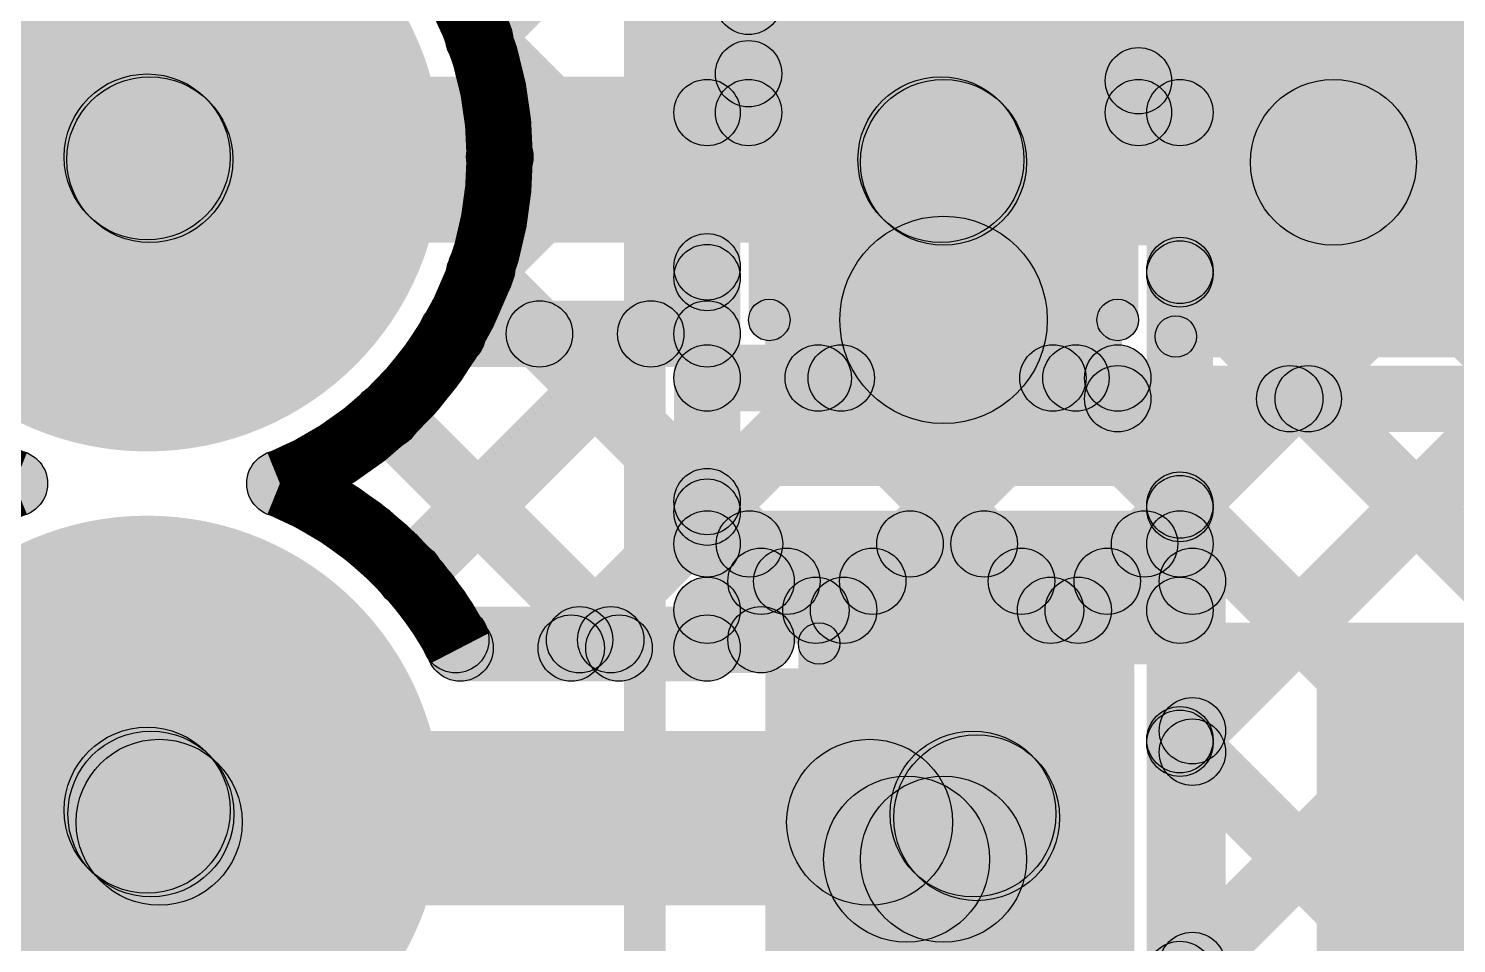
# Model space of a CAD drawing. Header units: millimetres. Extents: x -0.28 to 3.03, y -0.05 to 3.12.
# Drawn here: x 0.2227 to 0.3948, y 1.5198 to 1.6301 of the extents above; entities that cross this region are included whole.
import ezdxf

# ---------------------------------------------------------------- set-up
doc = ezdxf.new("R2010")
doc.units = ezdxf.units.MM
doc.header["$MEASUREMENT"] = 0
for name, color, linetype in [('BottomLayer', 5, 'Continuous'), ('BottomPaste', 16, 'Continuous'), ('BottomSolder', 6, 'Continuous'), ('PadHoleLayer', 156, 'Continuous'), ('TopLayer', 1, 'Continuous'), ('TopOverlay', 2, 'Continuous'), ('TopPaste', 8, 'Continuous'), ('TopSolder', 216, 'Continuous')]:
    doc.layers.add(name, color=color, linetype=linetype)

# ---------------------------------------------------------------- blocks, each defined once
blk = doc.blocks.new('R__0603_7')
at = {"layer": 'TopLayer'}
for points in [[(-0.015, 0.0175), (-0.015, -0.0175), (-0.045, -0.0175), (-0.045, 0.0175)], [(0.045, 0.0175), (0.045, -0.0175), (0.015, -0.0175), (0.015, 0.0175)]]:
    blk.add_hatch(color=1, dxfattribs=at).paths.add_polyline_path(points)
at = {"layer": 'TopOverlay'}
h = blk.add_hatch(color=2, dxfattribs=at)
edge = h.paths.add_edge_path()
edge.add_arc((-0.049, 0.021), 0.0025, 0, 360)
h = blk.add_hatch(color=2, dxfattribs=at)
edge = h.paths.add_edge_path()
edge.add_arc((-0.049, 0.021), 0.0025, 0, 360)
for points in [[(0.049, 0.0235), (0.049, 0.0185), (-0.049, 0.0185), (-0.049, 0.0235)], [(-0.0515, 0.021), (-0.0465, 0.021), (-0.0465, -0.021), (-0.0515, -0.021)], [(0.0465, 0.021), (0.0515, 0.021), (0.0515, -0.021), (0.0465, -0.021)], [(0.049, -0.0185), (0.049, -0.0235), (-0.049, -0.0235), (-0.049, -0.0185)]]:
    blk.add_hatch(color=2, dxfattribs=at).paths.add_polyline_path(points)
h = blk.add_hatch(color=2, dxfattribs=at)
edge = h.paths.add_edge_path()
edge.add_arc((0.049, 0.021), 0.0025, 0, 360)
h = blk.add_hatch(color=2, dxfattribs=at)
edge = h.paths.add_edge_path()
edge.add_arc((0.049, 0.021), 0.0025, 0, 360)
h = blk.add_hatch(color=2, dxfattribs=at)
edge = h.paths.add_edge_path()
edge.add_arc((-0.049, -0.021), 0.0025, 0, 360)
h = blk.add_hatch(color=2, dxfattribs=at)
edge = h.paths.add_edge_path()
edge.add_arc((-0.049, -0.021), 0.0025, 0, 360)
h = blk.add_hatch(color=2, dxfattribs=at)
edge = h.paths.add_edge_path()
edge.add_arc((0.049, -0.021), 0.0025, 0, 360)
h = blk.add_hatch(color=2, dxfattribs=at)
edge = h.paths.add_edge_path()
edge.add_arc((0.049, -0.021), 0.0025, 0, 360)
at = {"layer": 'TopPaste'}
for points in [[(-0.015, 0.0175), (-0.015, -0.0175), (-0.045, -0.0175), (-0.045, 0.0175)], [(0.045, 0.0175), (0.045, -0.0175), (0.015, -0.0175), (0.015, 0.0175)]]:
    blk.add_hatch(color=8, dxfattribs=at).paths.add_polyline_path(points)
at = {"layer": 'TopSolder'}
for points in [[(-0.011, 0.0215), (-0.011, -0.0215), (-0.049, -0.0215), (-0.049, 0.0215)], [(0.049, 0.0215), (0.049, -0.0215), (0.011, -0.0215), (0.011, 0.0215)]]:
    blk.add_hatch(color=216, dxfattribs=at).paths.add_polyline_path(points)
at = {"layer": 'TopOverlay'}
for centre in [(-0.049, 0.021), (-0.049, 0.021), (0.049, 0.021), (0.049, 0.021), (-0.049, -0.021), (-0.049, -0.021), (0.049, -0.021), (0.049, -0.021)]:
    blk.add_circle(centre, 0.0025, dxfattribs=at)
blk = doc.blocks.new('R__0603_B_49')
at = {"layer": 'BottomLayer'}
for points in [[(-0.045, -0.0175), (-0.045, 0.0175), (-0.015, 0.0175), (-0.015, -0.0175)], [(0.015, -0.0175), (0.015, 0.0175), (0.045, 0.0175), (0.045, -0.0175)]]:
    blk.add_hatch(color=5, dxfattribs=at).paths.add_polyline_path(points)
at = {"layer": 'BottomPaste'}
for points in [[(-0.045, -0.0175), (-0.045, 0.0175), (-0.015, 0.0175), (-0.015, -0.0175)], [(0.015, -0.0175), (0.015, 0.0175), (0.045, 0.0175), (0.045, -0.0175)]]:
    blk.add_hatch(color=16, dxfattribs=at).paths.add_polyline_path(points)
at = {"layer": 'BottomSolder'}
for points in [[(-0.049, -0.0215), (-0.049, 0.0215), (-0.011, 0.0215), (-0.011, -0.0215)], [(0.011, -0.0215), (0.011, 0.0215), (0.049, 0.0215), (0.049, -0.0215)]]:
    blk.add_hatch(color=6, dxfattribs=at).paths.add_polyline_path(points)
blk = doc.blocks.new('R__0603_50')
at = {"layer": 'TopLayer'}
for points in [[(-0.015, 0.0175), (-0.015, -0.0175), (-0.045, -0.0175), (-0.045, 0.0175)], [(0.045, 0.0175), (0.045, -0.0175), (0.015, -0.0175), (0.015, 0.0175)]]:
    blk.add_hatch(color=1, dxfattribs=at).paths.add_polyline_path(points)
at = {"layer": 'TopOverlay'}
h = blk.add_hatch(color=2, dxfattribs=at)
edge = h.paths.add_edge_path()
edge.add_arc((-0.049, 0.021), 0.0025, 0, 360)
h = blk.add_hatch(color=2, dxfattribs=at)
edge = h.paths.add_edge_path()
edge.add_arc((-0.049, 0.021), 0.0025, 0, 360)
for points in [[(0.049, 0.0235), (0.049, 0.0185), (-0.049, 0.0185), (-0.049, 0.0235)], [(-0.0515, 0.021), (-0.0465, 0.021), (-0.0465, -0.021), (-0.0515, -0.021)], [(0.0465, 0.021), (0.0515, 0.021), (0.0515, -0.021), (0.0465, -0.021)], [(0.049, -0.0185), (0.049, -0.0235), (-0.049, -0.0235), (-0.049, -0.0185)]]:
    blk.add_hatch(color=2, dxfattribs=at).paths.add_polyline_path(points)
h = blk.add_hatch(color=2, dxfattribs=at)
edge = h.paths.add_edge_path()
edge.add_arc((0.049, 0.021), 0.0025, 0, 360)
h = blk.add_hatch(color=2, dxfattribs=at)
edge = h.paths.add_edge_path()
edge.add_arc((0.049, 0.021), 0.0025, 0, 360)
h = blk.add_hatch(color=2, dxfattribs=at)
edge = h.paths.add_edge_path()
edge.add_arc((-0.049, -0.021), 0.0025, 0, 360)
h = blk.add_hatch(color=2, dxfattribs=at)
edge = h.paths.add_edge_path()
edge.add_arc((-0.049, -0.021), 0.0025, 0, 360)
h = blk.add_hatch(color=2, dxfattribs=at)
edge = h.paths.add_edge_path()
edge.add_arc((0.049, -0.021), 0.0025, 0, 360)
h = blk.add_hatch(color=2, dxfattribs=at)
edge = h.paths.add_edge_path()
edge.add_arc((0.049, -0.021), 0.0025, 0, 360)
at = {"layer": 'TopPaste'}
for points in [[(-0.015, 0.0175), (-0.015, -0.0175), (-0.045, -0.0175), (-0.045, 0.0175)], [(0.045, 0.0175), (0.045, -0.0175), (0.015, -0.0175), (0.015, 0.0175)]]:
    blk.add_hatch(color=8, dxfattribs=at).paths.add_polyline_path(points)
at = {"layer": 'TopSolder'}
for points in [[(-0.011, 0.0215), (-0.011, -0.0215), (-0.049, -0.0215), (-0.049, 0.0215)], [(0.049, 0.0215), (0.049, -0.0215), (0.011, -0.0215), (0.011, 0.0215)]]:
    blk.add_hatch(color=216, dxfattribs=at).paths.add_polyline_path(points)
at = {"layer": 'TopOverlay'}
for centre in [(-0.049, 0.021), (-0.049, 0.021), (0.049, 0.021), (0.049, 0.021), (-0.049, -0.021), (-0.049, -0.021), (0.049, -0.021), (0.049, -0.021)]:
    blk.add_circle(centre, 0.0025, dxfattribs=at)
blk = doc.blocks.new('R__0603_52')
at = {"layer": 'TopLayer'}
for points in [[(-0.015, 0.0175), (-0.015, -0.0175), (-0.045, -0.0175), (-0.045, 0.0175)], [(0.045, 0.0175), (0.045, -0.0175), (0.015, -0.0175), (0.015, 0.0175)]]:
    blk.add_hatch(color=1, dxfattribs=at).paths.add_polyline_path(points)
at = {"layer": 'TopOverlay'}
h = blk.add_hatch(color=2, dxfattribs=at)
edge = h.paths.add_edge_path()
edge.add_arc((-0.049, 0.021), 0.0025, 0, 360)
h = blk.add_hatch(color=2, dxfattribs=at)
edge = h.paths.add_edge_path()
edge.add_arc((-0.049, 0.021), 0.0025, 0, 360)
for points in [[(-0.049, 0.0185), (-0.049, 0.0235), (0.049, 0.0235), (0.049, 0.0185)], [(-0.0515, 0.021), (-0.0465, 0.021), (-0.0465, -0.021), (-0.0515, -0.021)], [(0.0465, 0.021), (0.0515, 0.021), (0.0515, -0.021), (0.0465, -0.021)], [(-0.049, -0.0235), (-0.049, -0.0185), (0.049, -0.0185), (0.049, -0.0235)]]:
    blk.add_hatch(color=2, dxfattribs=at).paths.add_polyline_path(points)
h = blk.add_hatch(color=2, dxfattribs=at)
edge = h.paths.add_edge_path()
edge.add_arc((0.049, 0.021), 0.0025, 0, 360)
h = blk.add_hatch(color=2, dxfattribs=at)
edge = h.paths.add_edge_path()
edge.add_arc((0.049, 0.021), 0.0025, 0, 360)
h = blk.add_hatch(color=2, dxfattribs=at)
edge = h.paths.add_edge_path()
edge.add_arc((-0.049, -0.021), 0.0025, 0, 360)
h = blk.add_hatch(color=2, dxfattribs=at)
edge = h.paths.add_edge_path()
edge.add_arc((-0.049, -0.021), 0.0025, 0, 360)
h = blk.add_hatch(color=2, dxfattribs=at)
edge = h.paths.add_edge_path()
edge.add_arc((0.049, -0.021), 0.0025, 0, 360)
h = blk.add_hatch(color=2, dxfattribs=at)
edge = h.paths.add_edge_path()
edge.add_arc((0.049, -0.021), 0.0025, 0, 360)
at = {"layer": 'TopPaste'}
for points in [[(-0.015, 0.0175), (-0.015, -0.0175), (-0.045, -0.0175), (-0.045, 0.0175)], [(0.045, 0.0175), (0.045, -0.0175), (0.015, -0.0175), (0.015, 0.0175)]]:
    blk.add_hatch(color=8, dxfattribs=at).paths.add_polyline_path(points)
at = {"layer": 'TopSolder'}
for points in [[(-0.011, 0.0215), (-0.011, -0.0215), (-0.049, -0.0215), (-0.049, 0.0215)], [(0.049, 0.0215), (0.049, -0.0215), (0.011, -0.0215), (0.011, 0.0215)]]:
    blk.add_hatch(color=216, dxfattribs=at).paths.add_polyline_path(points)
at = {"layer": 'TopOverlay'}
for centre in [(-0.049, 0.021), (-0.049, 0.021), (0.049, 0.021), (0.049, 0.021), (-0.049, -0.021), (-0.049, -0.021), (0.049, -0.021), (0.049, -0.021)]:
    blk.add_circle(centre, 0.0025, dxfattribs=at)
blk = doc.blocks.new('901_141A1011D10100_75')
at = {"layer": 'BottomLayer'}
h = blk.add_hatch(color=5, dxfattribs=at)
edge = h.paths.add_edge_path()
edge.add_arc((0, 0), 0.0315, 0, 360)
h = blk.add_hatch(color=5, dxfattribs=at)
edge = h.paths.add_edge_path()
edge.add_arc((0.07874, 0), 0.0315, 0, 360)
at = {"layer": 'BottomSolder'}
h = blk.add_hatch(color=6, dxfattribs=at)
edge = h.paths.add_edge_path()
edge.add_arc((0, 0), 0.0355, 0, 360)
h = blk.add_hatch(color=6, dxfattribs=at)
edge = h.paths.add_edge_path()
edge.add_arc((0.07874, 0), 0.0355, 0, 360)
at = {"layer": 'PadHoleLayer'}
h = blk.add_hatch(color=156, dxfattribs=at)
edge = h.paths.add_edge_path()
edge.add_arc((0, 0), 0.01772, 0, 360)
h = blk.add_hatch(color=156, dxfattribs=at)
edge = h.paths.add_edge_path()
edge.add_arc((0.07874, 0), 0.01772, 0, 360)
at = {"layer": 'TopLayer'}
h = blk.add_hatch(color=1, dxfattribs=at)
edge = h.paths.add_edge_path()
edge.add_arc((0, 0), 0.0315, 0, 360)
h = blk.add_hatch(color=1, dxfattribs=at)
edge = h.paths.add_edge_path()
edge.add_arc((0.07874, 0), 0.0315, 0, 360)
at = {"layer": 'TopOverlay'}
blk.add_hatch(color=2, dxfattribs=at).paths.add_polyline_path([(0.31092, 0.0625), (0.31092, 0.0575), (-0.23052, 0.0575), (-0.23052, 0.0625)])
at = {"layer": 'TopSolder'}
h = blk.add_hatch(color=216, dxfattribs=at)
edge = h.paths.add_edge_path()
edge.add_arc((0, 0), 0.0355, 0, 360)
h = blk.add_hatch(color=216, dxfattribs=at)
edge = h.paths.add_edge_path()
edge.add_arc((0.07874, 0), 0.0355, 0, 360)

msp = doc.modelspace()

# ---------------------------------------------------------------- hatches: boundary and pattern name
at = {"layer": 'BottomLayer'}
for points in [[(0.35933, 1.621), (0.35367, 1.62666), (0.55831, 1.8313), (0.56397, 1.82564)], [(0.36433, 1.59772), (0.35867, 1.60337), (0.51398, 1.75868), (0.51963, 1.75302)], [(0.36433, 1.56943), (0.35867, 1.57509), (0.51017, 1.72659), (0.51583, 1.72093)], [(0.36433, 1.54115), (0.35867, 1.5468), (0.51017, 1.6983), (0.51583, 1.69265)], [(0.25521, 1.67332), (0.26086, 1.67898), (0.31233, 1.62751), (0.30667, 1.62185)], [(0.3455, 1.595), (0.3205, 1.595), (0.3205, 1.672), (0.3455, 1.672)], [(0.3605, 1.62), (0.3525, 1.62), (0.3525, 1.672), (0.3605, 1.672)], [(0.36433, 1.51286), (0.35867, 1.51852), (0.51017, 1.67002), (0.51583, 1.66436)], [(0.27978, 1.6263), (0.27412, 1.63196), (0.30667, 1.66451), (0.31233, 1.65885)], [(0.35367, 1.65971), (0.35933, 1.66536), (0.51583, 1.50886), (0.51017, 1.50321)], [(0.3135, 1.62), (0.3055, 1.62), (0.3055, 1.66227), (0.3135, 1.66227)], [(0.05283, 1.17308), (0.04717, 1.17874), (0.51017, 1.64174), (0.51583, 1.63608)], [(0.35367, 1.63142), (0.35933, 1.63708), (0.51583, 1.48058), (0.51017, 1.47492)], [(0.28015, 1.59839), (0.27449, 1.60404), (0.30667, 1.63623), (0.31233, 1.63057)], [(0.27423, 1.62602), (0.27988, 1.63167), (0.30733, 1.60423), (0.30167, 1.59857)], [(0.3045, 1.616), (0.3045, 1.624), (0.3095, 1.624), (0.3095, 1.616)], [(0.3565, 1.616), (0.3565, 1.624), (0.3615, 1.624), (0.3615, 1.616)], [(0.3085, 1.568), (0.3005, 1.568), (0.3005, 1.62), (0.3085, 1.62)], [(0.3655, 1.568), (0.3575, 1.568), (0.3575, 1.62), (0.3655, 1.62)], [(0.27148, 1.56143), (0.26582, 1.56709), (0.30167, 1.60294), (0.30733, 1.59728)], [(0.27426, 1.5977), (0.27991, 1.60336), (0.30733, 1.57594), (0.30167, 1.57029)], [(0.35867, 1.59814), (0.36433, 1.6038), (0.51583, 1.4523), (0.51017, 1.44664)], [(0.26304, 1.58063), (0.2687, 1.58629), (0.29671, 1.55828), (0.29105, 1.55262)], [(0.30167, 1.57029), (0.30733, 1.57594), (0.31244, 1.57083), (0.30679, 1.56517)], [(0.36007, 1.56517), (0.35441, 1.57083), (0.35867, 1.57509), (0.36433, 1.56943)], [(0.35867, 1.56985), (0.36433, 1.57551), (0.51583, 1.42401), (0.51017, 1.41835)], [(0.29095, 1.55262), (0.2853, 1.55828), (0.30167, 1.57466), (0.30733, 1.569)], [(0.3045, 1.564), (0.3045, 1.572), (0.3615, 1.572), (0.3615, 1.564)], [(0.30679, 1.56517), (0.31244, 1.57083), (0.32044, 1.56283), (0.31479, 1.55717)], [(0.32378, 1.55717), (0.31813, 1.56283), (0.32613, 1.57083), (0.33178, 1.56517)], [(0.33507, 1.56517), (0.34073, 1.57083), (0.34873, 1.56283), (0.34307, 1.55717)], [(0.35207, 1.55717), (0.34641, 1.56283), (0.35441, 1.57083), (0.36007, 1.56517)], [(0.3045, 1.556), (0.3045, 1.564), (0.3615, 1.564), (0.3615, 1.556)], [(0.3085, 1.55545), (0.3005, 1.55545), (0.3005, 1.56), (0.3085, 1.56)], [(0.3655, 1.508), (0.3575, 1.508), (0.3575, 1.56), (0.3655, 1.56)], [(0.27473, 1.55145), (0.27473, 1.55945), (0.3045, 1.55945), (0.3045, 1.55145)], [(0.35867, 1.54157), (0.36433, 1.54723), (0.51583, 1.39573), (0.51017, 1.39007)], [(0.23845, 1.52445), (0.23845, 1.54445), (0.32409, 1.54445), (0.32409, 1.52445)], [(0.22993, 1.52883), (0.24407, 1.54298), (0.24552, 1.54152), (0.23138, 1.52738)], [(0.31702, 1.52738), (0.33117, 1.54152), (0.33562, 1.53707), (0.32148, 1.52293)], [(0.32855, 1.52), (0.32855, 1.54), (0.333, 1.54), (0.333, 1.52)]]:
    msp.add_hatch(color=5, dxfattribs=at).paths.add_polyline_path(points)
h = msp.add_hatch(color=5, dxfattribs=at)
edge = h.paths.add_edge_path()
edge.add_arc((0.3095, 1.6334), 0.004, 0, 360)
h = msp.add_hatch(color=5, dxfattribs=at)
edge = h.paths.add_edge_path()
edge.add_arc((0.27695, 1.62913), 0.004, 0, 360)
h = msp.add_hatch(color=5, dxfattribs=at)
edge = h.paths.add_edge_path()
edge.add_arc((0.27705, 1.62885), 0.004, 0, 360)
h = msp.add_hatch(color=5, dxfattribs=at)
edge = h.paths.add_edge_path()
edge.add_arc((0.3095, 1.62468), 0.004, 0, 360)
h = msp.add_hatch(color=5, dxfattribs=at)
edge = h.paths.add_edge_path()
edge.add_arc((0.3565, 1.62383), 0.004, 0, 360)
h = msp.add_hatch(color=5, dxfattribs=at)
edge = h.paths.add_edge_path()
edge.add_arc((0.3045, 1.62), 0.004, 0, 360)
h = msp.add_hatch(color=5, dxfattribs=at)
edge = h.paths.add_edge_path()
edge.add_arc((0.3045, 1.62), 0.004, 0, 360)
h = msp.add_hatch(color=5, dxfattribs=at)
edge = h.paths.add_edge_path()
edge.add_arc((0.3095, 1.62), 0.004, 0, 360)
h = msp.add_hatch(color=5, dxfattribs=at)
edge = h.paths.add_edge_path()
edge.add_arc((0.3095, 1.62), 0.004, 0, 360)
h = msp.add_hatch(color=5, dxfattribs=at)
edge = h.paths.add_edge_path()
edge.add_arc((0.3565, 1.62), 0.004, 0, 360)
h = msp.add_hatch(color=5, dxfattribs=at)
edge = h.paths.add_edge_path()
edge.add_arc((0.3565, 1.62), 0.004, 0, 360)
h = msp.add_hatch(color=5, dxfattribs=at)
edge = h.paths.add_edge_path()
edge.add_arc((0.3615, 1.62), 0.004, 0, 360)
h = msp.add_hatch(color=5, dxfattribs=at)
edge = h.paths.add_edge_path()
edge.add_arc((0.3615, 1.62), 0.004, 0, 360)
h = msp.add_hatch(color=5, dxfattribs=at)
edge = h.paths.add_edge_path()
edge.add_arc((0.2795, 1.61465), 0.004, 0, 360)
h = msp.add_hatch(color=5, dxfattribs=at)
edge = h.paths.add_edge_path()
edge.add_arc((0.2795, 1.61465), 0.004, 0, 360)
h = msp.add_hatch(color=5, dxfattribs=at)
edge = h.paths.add_edge_path()
edge.add_arc((0.333, 1.595), 0.0125, 0, 360)
h = msp.add_hatch(color=5, dxfattribs=at)
edge = h.paths.add_edge_path()
edge.add_arc((0.27708, 1.60053), 0.004, 0, 360)
h = msp.add_hatch(color=5, dxfattribs=at)
edge = h.paths.add_edge_path()
edge.add_arc((0.27732, 1.60121), 0.004, 0, 360)
h = msp.add_hatch(color=5, dxfattribs=at)
edge = h.paths.add_edge_path()
edge.add_arc((0.3045, 1.6014), 0.004, 0, 360)
h = msp.add_hatch(color=5, dxfattribs=at)
edge = h.paths.add_edge_path()
edge.add_arc((0.3615, 1.60097), 0.004, 0, 360)
h = msp.add_hatch(color=5, dxfattribs=at)
edge = h.paths.add_edge_path()
edge.add_arc((0.3615, 1.60054), 0.004, 0, 360)
h = msp.add_hatch(color=5, dxfattribs=at)
edge = h.paths.add_edge_path()
edge.add_arc((0.3045, 1.60011), 0.004, 0, 360)
h = msp.add_hatch(color=5, dxfattribs=at)
edge = h.paths.add_edge_path()
edge.add_arc((0.26587, 1.58346), 0.004, 0, 360)
h = msp.add_hatch(color=5, dxfattribs=at)
edge = h.paths.add_edge_path()
edge.add_arc((0.221, 1.57528), 0.004, 0, 360)
h = msp.add_hatch(color=5, dxfattribs=at)
edge = h.paths.add_edge_path()
edge.add_arc((0.221, 1.57528), 0.004, 0, 360)
h = msp.add_hatch(color=5, dxfattribs=at)
edge = h.paths.add_edge_path()
edge.add_arc((0.253, 1.57528), 0.004, 0, 360)
h = msp.add_hatch(color=5, dxfattribs=at)
edge = h.paths.add_edge_path()
edge.add_arc((0.253, 1.57528), 0.004, 0, 360)
h = msp.add_hatch(color=5, dxfattribs=at)
edge = h.paths.add_edge_path()
edge.add_arc((0.3045, 1.57311), 0.004, 0, 360)
h = msp.add_hatch(color=5, dxfattribs=at)
edge = h.paths.add_edge_path()
edge.add_arc((0.3045, 1.57311), 0.004, 0, 360)
h = msp.add_hatch(color=5, dxfattribs=at)
edge = h.paths.add_edge_path()
edge.add_arc((0.3045, 1.57183), 0.004, 0, 360)
h = msp.add_hatch(color=5, dxfattribs=at)
edge = h.paths.add_edge_path()
edge.add_arc((0.3615, 1.57268), 0.004, 0, 360)
h = msp.add_hatch(color=5, dxfattribs=at)
edge = h.paths.add_edge_path()
edge.add_arc((0.3615, 1.57226), 0.004, 0, 360)
h = msp.add_hatch(color=5, dxfattribs=at)
edge = h.paths.add_edge_path()
edge.add_arc((0.3615, 1.57226), 0.004, 0, 360)
h = msp.add_hatch(color=5, dxfattribs=at)
edge = h.paths.add_edge_path()
edge.add_arc((0.3045, 1.568), 0.004, 0, 360)
h = msp.add_hatch(color=5, dxfattribs=at)
edge = h.paths.add_edge_path()
edge.add_arc((0.3045, 1.568), 0.004, 0, 360)
h = msp.add_hatch(color=5, dxfattribs=at)
edge = h.paths.add_edge_path()
edge.add_arc((0.30961, 1.568), 0.004, 0, 360)
h = msp.add_hatch(color=5, dxfattribs=at)
edge = h.paths.add_edge_path()
edge.add_arc((0.30961, 1.568), 0.004, 0, 360)
h = msp.add_hatch(color=5, dxfattribs=at)
edge = h.paths.add_edge_path()
edge.add_arc((0.32896, 1.568), 0.004, 0, 360)
h = msp.add_hatch(color=5, dxfattribs=at)
edge = h.paths.add_edge_path()
edge.add_arc((0.3379, 1.568), 0.004, 0, 360)
h = msp.add_hatch(color=5, dxfattribs=at)
edge = h.paths.add_edge_path()
edge.add_arc((0.35724, 1.568), 0.004, 0, 360)
h = msp.add_hatch(color=5, dxfattribs=at)
edge = h.paths.add_edge_path()
edge.add_arc((0.35724, 1.568), 0.004, 0, 360)
h = msp.add_hatch(color=5, dxfattribs=at)
edge = h.paths.add_edge_path()
edge.add_arc((0.3615, 1.568), 0.004, 0, 360)
h = msp.add_hatch(color=5, dxfattribs=at)
edge = h.paths.add_edge_path()
edge.add_arc((0.3615, 1.568), 0.004, 0, 360)
h = msp.add_hatch(color=5, dxfattribs=at)
edge = h.paths.add_edge_path()
edge.add_arc((0.26865, 1.56426), 0.004, 0, 360)
h = msp.add_hatch(color=5, dxfattribs=at)
edge = h.paths.add_edge_path()
edge.add_arc((0.3045, 1.56), 0.004, 0, 360)
h = msp.add_hatch(color=5, dxfattribs=at)
edge = h.paths.add_edge_path()
edge.add_arc((0.3045, 1.56), 0.004, 0, 360)
h = msp.add_hatch(color=5, dxfattribs=at)
edge = h.paths.add_edge_path()
edge.add_arc((0.31761, 1.56), 0.004, 0, 360)
h = msp.add_hatch(color=5, dxfattribs=at)
edge = h.paths.add_edge_path()
edge.add_arc((0.32096, 1.56), 0.004, 0, 360)
h = msp.add_hatch(color=5, dxfattribs=at)
edge = h.paths.add_edge_path()
edge.add_arc((0.3459, 1.56), 0.004, 0, 360)
h = msp.add_hatch(color=5, dxfattribs=at)
edge = h.paths.add_edge_path()
edge.add_arc((0.34924, 1.56), 0.004, 0, 360)
h = msp.add_hatch(color=5, dxfattribs=at)
edge = h.paths.add_edge_path()
edge.add_arc((0.3615, 1.56), 0.004, 0, 360)
h = msp.add_hatch(color=5, dxfattribs=at)
edge = h.paths.add_edge_path()
edge.add_arc((0.3615, 1.56), 0.004, 0, 360)
h = msp.add_hatch(color=5, dxfattribs=at)
edge = h.paths.add_edge_path()
edge.add_arc((0.27473, 1.55545), 0.004, 0, 360)
h = msp.add_hatch(color=5, dxfattribs=at)
edge = h.paths.add_edge_path()
edge.add_arc((0.27473, 1.55545), 0.004, 0, 360)
h = msp.add_hatch(color=5, dxfattribs=at)
edge = h.paths.add_edge_path()
edge.add_arc((0.28812, 1.55545), 0.004, 0, 360)
h = msp.add_hatch(color=5, dxfattribs=at)
edge = h.paths.add_edge_path()
edge.add_arc((0.29388, 1.55545), 0.004, 0, 360)
h = msp.add_hatch(color=5, dxfattribs=at)
edge = h.paths.add_edge_path()
edge.add_arc((0.3045, 1.55545), 0.004, 0, 360)
h = msp.add_hatch(color=5, dxfattribs=at)
edge = h.paths.add_edge_path()
edge.add_arc((0.3045, 1.55545), 0.004, 0, 360)
h = msp.add_hatch(color=5, dxfattribs=at)
edge = h.paths.add_edge_path()
edge.add_arc((0.3615, 1.5444), 0.004, 0, 360)
h = msp.add_hatch(color=5, dxfattribs=at)
edge = h.paths.add_edge_path()
edge.add_arc((0.3615, 1.54398), 0.004, 0, 360)
h = msp.add_hatch(color=5, dxfattribs=at)
edge = h.paths.add_edge_path()
edge.add_arc((0.237, 1.53591), 0.01, 0, 360)
h = msp.add_hatch(color=5, dxfattribs=at)
edge = h.paths.add_edge_path()
edge.add_arc((0.23845, 1.53445), 0.01, 0, 360)
h = msp.add_hatch(color=5, dxfattribs=at)
edge = h.paths.add_edge_path()
edge.add_arc((0.23845, 1.53445), 0.01, 0, 360)
h = msp.add_hatch(color=5, dxfattribs=at)
edge = h.paths.add_edge_path()
edge.add_arc((0.32409, 1.53445), 0.01, 0, 360)
h = msp.add_hatch(color=5, dxfattribs=at)
edge = h.paths.add_edge_path()
edge.add_arc((0.32409, 1.53445), 0.01, 0, 360)
h = msp.add_hatch(color=5, dxfattribs=at)
edge = h.paths.add_edge_path()
edge.add_arc((0.32855, 1.53), 0.01, 0, 360)
h = msp.add_hatch(color=5, dxfattribs=at)
edge = h.paths.add_edge_path()
edge.add_arc((0.32855, 1.53), 0.01, 0, 360)
h = msp.add_hatch(color=5, dxfattribs=at)
edge = h.paths.add_edge_path()
edge.add_arc((0.333, 1.53), 0.01, 0, 360)
h = msp.add_hatch(color=5, dxfattribs=at)
edge = h.paths.add_edge_path()
edge.add_arc((0.3615, 1.51611), 0.004, 0, 360)
at = {"layer": 'TopLayer'}
for points in [[(0.36583, 1.51436), (0.36017, 1.52002), (0.47606, 1.6359), (0.48171, 1.63025)], [(0.23732, 1.60432), (0.23732, 1.62432), (0.33268, 1.62432), (0.33268, 1.60432)], [(0.29196, 1.41221), (0.28631, 1.41787), (0.49248, 1.62404), (0.49814, 1.61839)], [(0.333, 1.604), (0.333, 1.624), (0.38, 1.624), (0.38, 1.604)], [(0.22993, 1.60757), (0.24407, 1.62172), (0.24439, 1.62139), (0.23025, 1.60725)], [(0.32561, 1.60725), (0.33975, 1.62139), (0.34007, 1.62107), (0.32593, 1.60693)], [(0.27148, 1.56143), (0.26582, 1.56709), (0.29488, 1.59615), (0.30054, 1.59049)], [(0.27376, 1.58932), (0.27376, 1.59732), (0.3045, 1.59732), (0.3045, 1.58932)], [(0.28146, 1.59049), (0.28712, 1.59615), (0.31694, 1.56633), (0.31129, 1.56067)], [(0.3085, 1.588), (0.3005, 1.588), (0.3005, 1.59332), (0.3085, 1.59332)], [(0.29195, 1.55362), (0.2863, 1.55928), (0.31784, 1.59083), (0.3235, 1.58517)], [(0.3045, 1.584), (0.3045, 1.592), (0.354, 1.592), (0.354, 1.584)], [(0.31507, 1.58517), (0.32073, 1.59083), (0.34523, 1.56633), (0.33957, 1.56067)], [(0.32728, 1.56067), (0.32163, 1.56633), (0.34613, 1.59083), (0.35178, 1.58517)], [(0.34335, 1.58517), (0.34901, 1.59083), (0.51741, 1.42243), (0.51175, 1.41678)], [(0.354, 1.5815), (0.354, 1.5895), (0.406, 1.5895), (0.406, 1.5815)], [(0.35557, 1.56067), (0.34991, 1.56633), (0.37191, 1.58833), (0.37757, 1.58267)], [(0.36583, 1.54265), (0.36017, 1.5483), (0.4002, 1.58833), (0.40585, 1.58267)], [(0.37414, 1.58267), (0.3798, 1.58833), (0.54569, 1.42243), (0.54003, 1.41678)], [(0.26304, 1.58063), (0.2687, 1.58629), (0.29571, 1.55928), (0.29005, 1.55362)], [(0.311, 1.5595), (0.311, 1.5675), (0.363, 1.5675), (0.363, 1.5595)], [(0.315, 1.55645), (0.307, 1.55645), (0.307, 1.5635), (0.315, 1.5635)], [(0.367, 1.5065), (0.359, 1.5065), (0.359, 1.5635), (0.367, 1.5635)], [(0.2742, 1.55245), (0.2742, 1.56045), (0.311, 1.56045), (0.311, 1.55245)], [(0.36017, 1.54007), (0.36583, 1.54573), (0.49596, 1.41559), (0.49031, 1.40994)], [(0.23745, 1.52545), (0.23745, 1.54545), (0.33655, 1.54545), (0.33655, 1.52545)], [(0.22993, 1.52883), (0.24407, 1.54298), (0.24452, 1.54252), (0.23038, 1.52838)], [(0.32948, 1.52838), (0.34362, 1.54252), (0.34407, 1.54207), (0.32993, 1.52793)]]:
    msp.add_hatch(color=1, dxfattribs=at).paths.add_polyline_path(points)
h = msp.add_hatch(color=1, dxfattribs=at)
edge = h.paths.add_edge_path()
edge.add_arc((0.237, 1.61465), 0.01, 0, 360)
h = msp.add_hatch(color=1, dxfattribs=at)
edge = h.paths.add_edge_path()
edge.add_arc((0.23732, 1.61432), 0.01, 0, 360)
h = msp.add_hatch(color=1, dxfattribs=at)
edge = h.paths.add_edge_path()
edge.add_arc((0.23732, 1.61432), 0.01, 0, 360)
h = msp.add_hatch(color=1, dxfattribs=at)
edge = h.paths.add_edge_path()
edge.add_arc((0.33268, 1.61432), 0.01, 0, 360)
h = msp.add_hatch(color=1, dxfattribs=at)
edge = h.paths.add_edge_path()
edge.add_arc((0.33268, 1.61432), 0.01, 0, 360)
h = msp.add_hatch(color=1, dxfattribs=at)
edge = h.paths.add_edge_path()
edge.add_arc((0.333, 1.614), 0.01, 0, 360)
h = msp.add_hatch(color=1, dxfattribs=at)
edge = h.paths.add_edge_path()
edge.add_arc((0.333, 1.614), 0.01, 0, 360)
h = msp.add_hatch(color=1, dxfattribs=at)
edge = h.paths.add_edge_path()
edge.add_arc((0.38, 1.614), 0.01, 0, 360)
h = msp.add_hatch(color=1, dxfattribs=at)
edge = h.paths.add_edge_path()
edge.add_arc((0.27376, 1.59332), 0.004, 0, 360)
h = msp.add_hatch(color=1, dxfattribs=at)
edge = h.paths.add_edge_path()
edge.add_arc((0.27376, 1.59332), 0.004, 0, 360)
h = msp.add_hatch(color=1, dxfattribs=at)
edge = h.paths.add_edge_path()
edge.add_arc((0.28429, 1.59332), 0.004, 0, 360)
h = msp.add_hatch(color=1, dxfattribs=at)
edge = h.paths.add_edge_path()
edge.add_arc((0.29771, 1.59332), 0.004, 0, 360)
h = msp.add_hatch(color=1, dxfattribs=at)
edge = h.paths.add_edge_path()
edge.add_arc((0.3045, 1.59332), 0.004, 0, 360)
h = msp.add_hatch(color=1, dxfattribs=at)
edge = h.paths.add_edge_path()
edge.add_arc((0.3045, 1.59332), 0.004, 0, 360)
h = msp.add_hatch(color=1, dxfattribs=at)
edge = h.paths.add_edge_path()
edge.add_arc((0.3045, 1.588), 0.004, 0, 360)
h = msp.add_hatch(color=1, dxfattribs=at)
edge = h.paths.add_edge_path()
edge.add_arc((0.3045, 1.588), 0.004, 0, 360)
h = msp.add_hatch(color=1, dxfattribs=at)
edge = h.paths.add_edge_path()
edge.add_arc((0.3179, 1.588), 0.004, 0, 360)
h = msp.add_hatch(color=1, dxfattribs=at)
edge = h.paths.add_edge_path()
edge.add_arc((0.32067, 1.588), 0.004, 0, 360)
h = msp.add_hatch(color=1, dxfattribs=at)
edge = h.paths.add_edge_path()
edge.add_arc((0.34618, 1.588), 0.004, 0, 360)
h = msp.add_hatch(color=1, dxfattribs=at)
edge = h.paths.add_edge_path()
edge.add_arc((0.34896, 1.588), 0.004, 0, 360)
h = msp.add_hatch(color=1, dxfattribs=at)
edge = h.paths.add_edge_path()
edge.add_arc((0.354, 1.588), 0.004, 0, 360)
h = msp.add_hatch(color=1, dxfattribs=at)
edge = h.paths.add_edge_path()
edge.add_arc((0.354, 1.5855), 0.004, 0, 360)
h = msp.add_hatch(color=1, dxfattribs=at)
edge = h.paths.add_edge_path()
edge.add_arc((0.37474, 1.5855), 0.004, 0, 360)
h = msp.add_hatch(color=1, dxfattribs=at)
edge = h.paths.add_edge_path()
edge.add_arc((0.37697, 1.5855), 0.004, 0, 360)
h = msp.add_hatch(color=1, dxfattribs=at)
edge = h.paths.add_edge_path()
edge.add_arc((0.26587, 1.58346), 0.004, 0, 360)
h = msp.add_hatch(color=1, dxfattribs=at)
edge = h.paths.add_edge_path()
edge.add_arc((0.221, 1.57528), 0.004, 0, 360)
h = msp.add_hatch(color=1, dxfattribs=at)
edge = h.paths.add_edge_path()
edge.add_arc((0.221, 1.57528), 0.004, 0, 360)
h = msp.add_hatch(color=1, dxfattribs=at)
edge = h.paths.add_edge_path()
edge.add_arc((0.253, 1.57528), 0.004, 0, 360)
h = msp.add_hatch(color=1, dxfattribs=at)
edge = h.paths.add_edge_path()
edge.add_arc((0.253, 1.57528), 0.004, 0, 360)
h = msp.add_hatch(color=1, dxfattribs=at)
edge = h.paths.add_edge_path()
edge.add_arc((0.26865, 1.56426), 0.004, 0, 360)
h = msp.add_hatch(color=1, dxfattribs=at)
edge = h.paths.add_edge_path()
edge.add_arc((0.311, 1.5635), 0.004, 0, 360)
h = msp.add_hatch(color=1, dxfattribs=at)
edge = h.paths.add_edge_path()
edge.add_arc((0.311, 1.5635), 0.004, 0, 360)
h = msp.add_hatch(color=1, dxfattribs=at)
edge = h.paths.add_edge_path()
edge.add_arc((0.31411, 1.5635), 0.004, 0, 360)
h = msp.add_hatch(color=1, dxfattribs=at)
edge = h.paths.add_edge_path()
edge.add_arc((0.32446, 1.5635), 0.004, 0, 360)
h = msp.add_hatch(color=1, dxfattribs=at)
edge = h.paths.add_edge_path()
edge.add_arc((0.3424, 1.5635), 0.004, 0, 360)
h = msp.add_hatch(color=1, dxfattribs=at)
edge = h.paths.add_edge_path()
edge.add_arc((0.35274, 1.5635), 0.004, 0, 360)
h = msp.add_hatch(color=1, dxfattribs=at)
edge = h.paths.add_edge_path()
edge.add_arc((0.363, 1.5635), 0.004, 0, 360)
h = msp.add_hatch(color=1, dxfattribs=at)
edge = h.paths.add_edge_path()
edge.add_arc((0.363, 1.5635), 0.004, 0, 360)
h = msp.add_hatch(color=1, dxfattribs=at)
edge = h.paths.add_edge_path()
edge.add_arc((0.2742, 1.55645), 0.004, 0, 360)
h = msp.add_hatch(color=1, dxfattribs=at)
edge = h.paths.add_edge_path()
edge.add_arc((0.2742, 1.55645), 0.004, 0, 360)
h = msp.add_hatch(color=1, dxfattribs=at)
edge = h.paths.add_edge_path()
edge.add_arc((0.28912, 1.55645), 0.004, 0, 360)
h = msp.add_hatch(color=1, dxfattribs=at)
edge = h.paths.add_edge_path()
edge.add_arc((0.29288, 1.55645), 0.004, 0, 360)
h = msp.add_hatch(color=1, dxfattribs=at)
edge = h.paths.add_edge_path()
edge.add_arc((0.311, 1.55645), 0.004, 0, 360)
h = msp.add_hatch(color=1, dxfattribs=at)
edge = h.paths.add_edge_path()
edge.add_arc((0.311, 1.55645), 0.004, 0, 360)
h = msp.add_hatch(color=1, dxfattribs=at)
edge = h.paths.add_edge_path()
edge.add_arc((0.363, 1.54548), 0.004, 0, 360)
h = msp.add_hatch(color=1, dxfattribs=at)
edge = h.paths.add_edge_path()
edge.add_arc((0.237, 1.53591), 0.01, 0, 360)
h = msp.add_hatch(color=1, dxfattribs=at)
edge = h.paths.add_edge_path()
edge.add_arc((0.363, 1.5429), 0.004, 0, 360)
h = msp.add_hatch(color=1, dxfattribs=at)
edge = h.paths.add_edge_path()
edge.add_arc((0.23745, 1.53545), 0.01, 0, 360)
h = msp.add_hatch(color=1, dxfattribs=at)
edge = h.paths.add_edge_path()
edge.add_arc((0.23745, 1.53545), 0.01, 0, 360)
h = msp.add_hatch(color=1, dxfattribs=at)
edge = h.paths.add_edge_path()
edge.add_arc((0.33655, 1.53545), 0.01, 0, 360)
h = msp.add_hatch(color=1, dxfattribs=at)
edge = h.paths.add_edge_path()
edge.add_arc((0.33655, 1.53545), 0.01, 0, 360)
h = msp.add_hatch(color=1, dxfattribs=at)
edge = h.paths.add_edge_path()
edge.add_arc((0.337, 1.535), 0.01, 0, 360)
h = msp.add_hatch(color=1, dxfattribs=at)
edge = h.paths.add_edge_path()
edge.add_arc((0.363, 1.51719), 0.004, 0, 360)

# ---------------------------------------------------------------- linework, layer by layer
at = {"layer": 'BottomLayer', "const_width": 0.008}
for points in [[(0.221, 1.57528, -1.878483), (0.2795, 1.61465)], [(0.2795, 1.61465, -0.305189), (0.253, 1.57528)], [(0.27308, 1.51345, -1.37629), (0.221, 1.57528)], [(0.253, 1.57528, -0.178581), (0.27473, 1.55545)]]:
    msp.add_lwpolyline(points, format="xyb", dxfattribs=at)
at = {"layer": 'BottomLayer'}
for centre, radius in [((0.3095, 1.6334), 0.004), ((0.27695, 1.62913), 0.004), ((0.27705, 1.62885), 0.004), ((0.3095, 1.62468), 0.004), ((0.3565, 1.62383), 0.004), ((0.3045, 1.62), 0.004), ((0.3045, 1.62), 0.004), ((0.3095, 1.62), 0.004), ((0.3095, 1.62), 0.004), ((0.3565, 1.62), 0.004), ((0.3565, 1.62), 0.004), ((0.3615, 1.62), 0.004), ((0.3615, 1.62), 0.004), ((0.2795, 1.61465), 0.004), ((0.2795, 1.61465), 0.004), ((0.333, 1.595), 0.0125), ((0.27708, 1.60053), 0.004), ((0.27732, 1.60121), 0.004), ((0.3045, 1.6014), 0.004), ((0.3615, 1.60097), 0.004), ((0.3615, 1.60054), 0.004), ((0.3045, 1.60011), 0.004), ((0.26587, 1.58346), 0.004), ((0.221, 1.57528), 0.004), ((0.221, 1.57528), 0.004), ((0.253, 1.57528), 0.004), ((0.253, 1.57528), 0.004), ((0.3045, 1.57311), 0.004), ((0.3045, 1.57311), 0.004), ((0.3045, 1.57183), 0.004), ((0.3615, 1.57268), 0.004), ((0.3615, 1.57226), 0.004), ((0.3615, 1.57226), 0.004), ((0.3045, 1.568), 0.004), ((0.3045, 1.568), 0.004), ((0.30961, 1.568), 0.004), ((0.30961, 1.568), 0.004), ((0.32896, 1.568), 0.004), ((0.3379, 1.568), 0.004), ((0.35724, 1.568), 0.004), ((0.35724, 1.568), 0.004), ((0.3615, 1.568), 0.004), ((0.3615, 1.568), 0.004), ((0.26865, 1.56426), 0.004), ((0.3045, 1.56), 0.004), ((0.3045, 1.56), 0.004), ((0.31761, 1.56), 0.004), ((0.32096, 1.56), 0.004), ((0.3459, 1.56), 0.004), ((0.34924, 1.56), 0.004), ((0.3615, 1.56), 0.004), ((0.3615, 1.56), 0.004), ((0.27473, 1.55545), 0.004), ((0.27473, 1.55545), 0.004), ((0.28812, 1.55545), 0.004), ((0.29388, 1.55545), 0.004), ((0.3045, 1.55545), 0.004), ((0.3045, 1.55545), 0.004), ((0.3615, 1.5444), 0.004), ((0.3615, 1.54398), 0.004), ((0.237, 1.53591), 0.01), ((0.23845, 1.53445), 0.01), ((0.23845, 1.53445), 0.01), ((0.32409, 1.53445), 0.01), ((0.32409, 1.53445), 0.01), ((0.32855, 1.53), 0.01), ((0.32855, 1.53), 0.01), ((0.333, 1.53), 0.01), ((0.3615, 1.51611), 0.004)]:
    msp.add_circle(centre, radius, dxfattribs=at)
at = {"layer": 'TopLayer', "const_width": 0.008}
for points in [[(0.221, 1.57528, -1.411979), (0.27413, 1.63532)], [(0.27376, 1.59332, -0.166311), (0.253, 1.57528)], [(0.27368, 1.51445, -1.396366), (0.221, 1.57528)], [(0.253, 1.57528, -0.171704), (0.2742, 1.55645)]]:
    msp.add_lwpolyline(points, format="xyb", dxfattribs=at)
at = {"layer": 'TopLayer'}
for centre, radius in [((0.237, 1.61465), 0.01), ((0.23732, 1.61432), 0.01), ((0.23732, 1.61432), 0.01), ((0.33268, 1.61432), 0.01), ((0.33268, 1.61432), 0.01), ((0.333, 1.614), 0.01), ((0.333, 1.614), 0.01), ((0.38, 1.614), 0.01), ((0.27376, 1.59332), 0.004), ((0.27376, 1.59332), 0.004), ((0.28429, 1.59332), 0.004), ((0.29771, 1.59332), 0.004), ((0.3045, 1.59332), 0.004), ((0.3045, 1.59332), 0.004), ((0.3045, 1.588), 0.004), ((0.3045, 1.588), 0.004), ((0.3179, 1.588), 0.004), ((0.32067, 1.588), 0.004), ((0.34618, 1.588), 0.004), ((0.34896, 1.588), 0.004), ((0.354, 1.588), 0.004), ((0.354, 1.5855), 0.004), ((0.37474, 1.5855), 0.004), ((0.37697, 1.5855), 0.004), ((0.26587, 1.58346), 0.004), ((0.221, 1.57528), 0.004), ((0.221, 1.57528), 0.004), ((0.253, 1.57528), 0.004), ((0.253, 1.57528), 0.004), ((0.26865, 1.56426), 0.004), ((0.311, 1.5635), 0.004), ((0.311, 1.5635), 0.004), ((0.31411, 1.5635), 0.004), ((0.32446, 1.5635), 0.004), ((0.3424, 1.5635), 0.004), ((0.35274, 1.5635), 0.004), ((0.363, 1.5635), 0.004), ((0.363, 1.5635), 0.004), ((0.2742, 1.55645), 0.004), ((0.2742, 1.55645), 0.004), ((0.28912, 1.55645), 0.004), ((0.29288, 1.55645), 0.004), ((0.311, 1.55645), 0.004), ((0.311, 1.55645), 0.004), ((0.363, 1.54548), 0.004), ((0.237, 1.53591), 0.01), ((0.363, 1.5429), 0.004), ((0.23745, 1.53545), 0.01), ((0.23745, 1.53545), 0.01), ((0.33655, 1.53545), 0.01), ((0.33655, 1.53545), 0.01), ((0.337, 1.535), 0.01), ((0.363, 1.51719), 0.004)]:
    msp.add_circle(centre, radius, dxfattribs=at)

# ---------------------------------------------------------------- block references
for name, p, rotation in [('901_141A1011D10100_75', (0.237, 1.61465), 270), ('R__0603_52', (0.333, 1.644), 90), ('R__0603_50', (0.41, 1.614), 180), ('R__0603_B_49', (0.333, 1.564), 90), ('R__0603_7', (0.367, 1.535), 180)]:
    msp.add_blockref(name, p, dxfattribs=dict(rotation=rotation))

doc.saveas('drawing.dxf')
